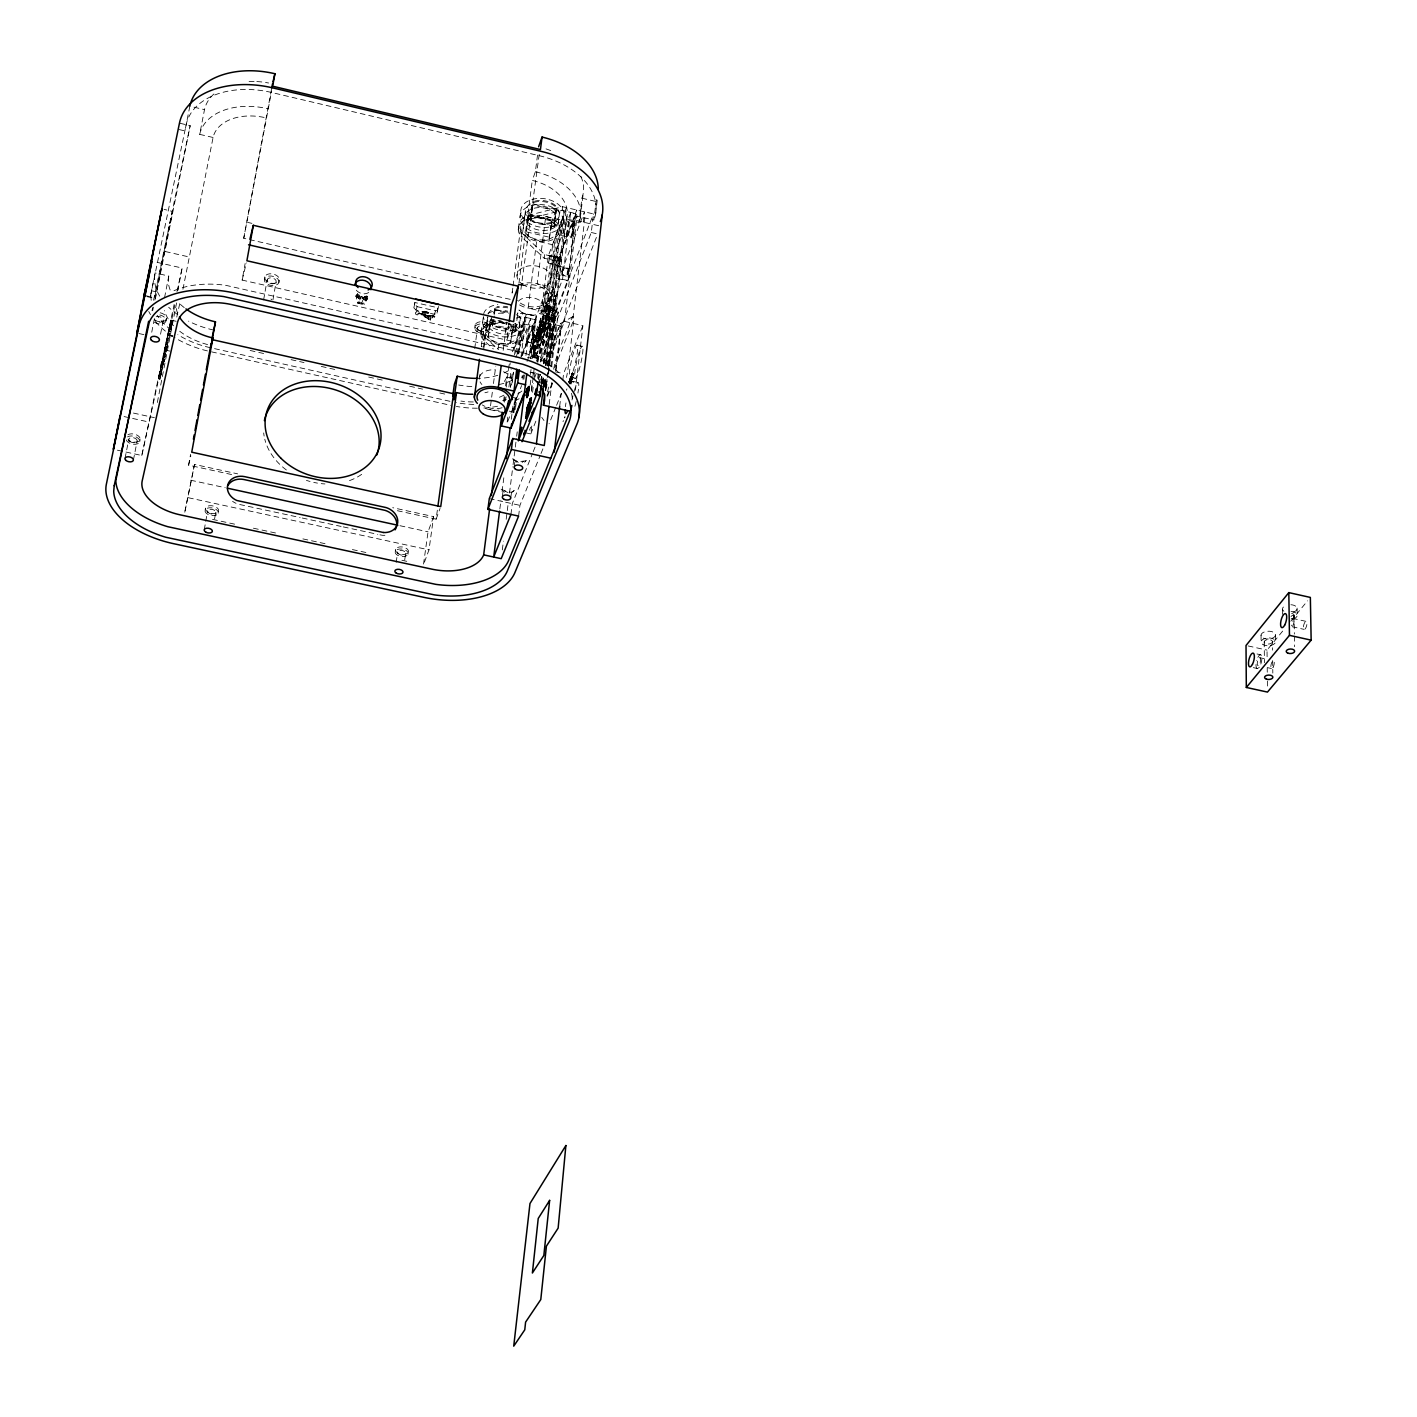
<?xml version="1.0" encoding="UTF-8"?>
<svg xmlns="http://www.w3.org/2000/svg" width="1417" height="1417" viewBox="0 0 1417 1417"><rect width="100%" height="100%" fill="white"/><g stroke="black" fill="none" stroke-linecap="round" stroke-linejoin="round"><path stroke-width="0.75" stroke-dasharray="5 3.75" d="M536.211 336.502L536.476 335.067L535.821 338.539L536.228 335.864M540.391 325.219L539.771 327.788M569.545 381.74L571.582 375.966M541.259 323.395L541.684 321.553L541.595 322.828M572.131 373.256L571.582 376.072M509.925 364.948L510.173 362.841M570.041 381.067L570.573 377.17L572.929 377.135M571.618 376.833L571.937 374.194C578.242 374.867 563.435 385.371 571.423 379.738M540.462 325.024L539.788 327.575M542.8 320.649L542.605 321.553L542.746 320.49M538.053 334.819L539.239 327.061M538.318 332.464L538.814 330.639M542.25 322.421L542.693 320.756L542.321 322.244M542.392 321.128L542.906 319.268L542.392 321.252M534.457 341.727C536.016 335.209 533.979 343.853 534.687 341.479M535.821 338.025L536.281 336.874M428.589 313.405C425.685 309.101 429.829 315.956 426.606 312.59M357.367 303.132L364.169 304.69L361.353 303.415C366.861 294.399 357.81 293.957 360.184 303.149C356.269 303.858 357.226 300.758 360.432 302.299L360.396 296.702M364.169 304.69L363.815 303.096L361.353 303.415M572.255 376.391L571.104 381.138L571.689 379.083L570.396 378.782L569.793 380.836L570.006 378.41L570.945 376.09L572.769 376.692L570.821 382.803L568.589 382.2M571.299 379.986L571.547 378.286M564.568 417.944L564.958 416.704L564.728 417.696M163.327 363.691L164.337 359.139L162.796 358.855L164.354 358.731L162.866 359.121M161.875 363.372C161.325 357.474 166.533 362.681 161.945 362.752L163.238 364.027M568.43 270.736L568.412 269.779L567.845 270.877M543.136 326.672L539.222 325.963M544.589 322.669L544.217 324.564M545.793 319.746L545.332 320.49M543.455 315.938C540.94 318.63 545.58 318.364 546.608 317.337M548.45 313.954L548.627 312.927M535.183 348.688L535.661 345.057L534.935 346.775M537.238 334.908C537.362 333.491 537.326 334.695 537.38 334.501M538.053 328.992L538.07 329.86M533.713 340.611L533.5 341.727L537.238 341.993M537.858 340.381L537.415 341.107M538.743 328.213L538.974 326.902M539.629 325.29L538.921 328.142M538.832 338.468L539.257 336.148L539.062 337.547M539.859 335.174L538.974 334.217L540.054 335.298M544.447 322.793L540.78 322.651M541.524 320.561L541.896 320.136M542.144 318.914L541.861 319.055M541.046 332.304L541.276 331.171M542.729 317.638L543.083 315.743M540.125 329.169C542.746 328.124 541.365 332.588 542.002 328.443L540.515 328.089L540.072 329.559M542.711 328.425L542.605 327.734M533.465 352.868L533.872 350.778M534.935 337.76L535.644 335.315L535.095 336.874M535.537 336.148L539.292 336.236M573.478 373.433L572.202 373.025L570.466 380.181M541.188 323.59L541.595 321.712M533.819 328.726C522.926 316.646 526.132 356.411 532.987 336.768M516.497 399.452L516.55 398.266L511.59 397.114M540.957 325.503L541.4 324.334M163.575 362.823L164 360.414M533.164 345.394L532.597 349.007C537.681 346.988 531.304 347.767 533.589 344.26M598.7 225.728L575.497 220.308L577.091 216.11L593.882 220.042L596.043 201.497A73.507 49.188 8 0 0 597.354 197.388M595.636 213.843L597.549 197.353M575.391 390.26L582.918 325.609L564.462 321.393L547.086 365.568M569.244 383.263L569.847 381.58M570.077 381.793L569.156 384.007M568.624 382.005L570.201 382.395L570.927 379.827L570.413 382.537M570.714 382.165L570.502 383.653L571.14 381.864M571.813 374.177L571.246 378.197M572.982 377.418L570.892 376.302M541.259 360.804L591.296 232.494L593.457 213.932L562.584 206.705L528.01 215.455A19.679 12.948 7.6 0 0 521.722 232.919L521.243 236.586L544.234 258.248L558.139 261.472L576.312 213.737L562.124 210.407L527.531 219.139A19.696 12.948 7.6 0 0 521.243 236.586M162.424 368.03L162.92 365.249L161.467 364.931L160.971 367.712L162.424 368.03L161.077 367.251C159.483 361.618 165.24 358.359 163.15 364.559L161.697 364.222M537.875 362.203L538.531 357.793L568.146 280.973L576.737 210.017L521.243 355.968M564.462 321.393L577.091 216.11M537.521 155.091L535.378 171.705L532.278 180.42A45.663 30.235 8 0 1 565.985 219.883L578.933 222.912L581.891 198.185A58.806 39.339 8 0 0 579.748 174.22M580.297 217.97L583.255 193.208M559.68 406.396L561.238 393.306M562.797 380.217L563.576 373.663L582.918 325.609M545.74 390.614L547.068 379.703M547.334 377.524L548.131 370.971M548.397 368.792L567.03 216.057M547.972 374.389L548.751 367.995M549.017 365.852L555.251 314.716L552.045 313.972M548.149 373.964L548.928 367.534M549.194 365.391L555.464 313.901L552.258 313.175L535.449 357.527L551.461 316.044M545.811 389.073L547.564 381.687M548.609 373.114L556.19 311.014L550.646 309.756L532.668 356.411L538.531 357.793M550.823 366.454L555.393 328.868A10.645 1.311 -77.4 0 0 553.941 326.902L543.065 354.835A10.486 1.275 -77.5 0 0 541.081 361.565M547.511 391.942L549.619 383.617M551.727 366.295L558.298 312.147L550.682 310.394M562.549 279.308L570.626 212.727L575.78 213.932L567.756 280.513L562.549 279.308L532.526 357.704L533.908 346.651L552.063 299.43L548.397 298.597L530.312 345.837L528.683 358.802M549.211 404.306L551.922 382.236M546.448 327.628L546.537 329.098L544.571 328.638L549.495 329.541L549.637 328.354L546.448 327.628L541.081 341.674M538.318 380.075L539.204 372.954M540.55 362.008L548.397 298.597M570.626 212.727L553.799 257.221L545.669 323.111L550.788 324.28M551.461 278.015L559.378 213.914M536.317 373.663L540.355 374.566L539.363 382.537L541.772 376.426L540.019 382.218M548.751 312.077L548.202 314.167L548.857 310.819L548.414 312.413M543.366 363.567L549.105 316.894L551.195 317.373M562.124 210.407L562.584 206.705M543.455 363.868L544.252 359.174L545.811 360.414M549.017 325.733L549.229 332.534L547.352 332.109L548.06 326.371L550.345 326.034M519.543 304.938A20.033 12.824 7.5 0 0 527.301 307.95L532.438 308.676A20.033 12.824 7.5 0 0 546.307 305.735L551.231 300.28L551.762 296.968L560.052 229.696L559.254 226.259A19.785 13.019 7.6 0 0 549.761 217.74L544.943 216.146A19.785 13.019 7.6 0 0 521.208 224.081A19.785 13.019 7.6 0 0 535.821 240.925L540.904 241.652A19.785 13.019 7.6 0 0 554.614 238.623L559.485 233.061L560.052 229.696M543.774 363.053L544.252 359.174M547.352 332.109L548.379 325.556M541.436 384.698L542.428 377.542M544.075 363.283L552.063 299.43M544.411 363.213L544.589 360.148M553.604 287.598L561.894 220.237L545.722 216.464L537.238 283.843L553.604 287.598L551.089 294.169L559.378 226.897L561.894 220.237M543.26 378.357L542.463 384.91L544.11 380.695M543.048 383.405L543.862 376.833L541.949 382.944M563.169 220.273L563.931 214.18M545.51 365.462L551.567 316.08M543.632 384.857L544.429 378.304M545.952 365.639L558.865 258.39L575.78 213.932M539.292 325.733L557.696 278.564L566.357 207.785L548.379 255.627L539.664 325.609L549.92 327.947L558.581 257.823L544.677 254.599L521.722 232.919M545.669 379.171L543.845 385.034M547.281 365.958L553.604 314.326L536.901 357.421M545.51 387.744L546.572 379.03M548.166 365.94L565.985 219.883M545.191 390.631L545.97 384.29L540.391 382.944M533.518 343.605L532.863 347.997L533.961 348.175M533.412 343.056L533.908 341.78L533.111 345.978L534.28 346.368M544.234 258.248L544.677 254.599M530.419 374.495L531.038 369.483M530.188 385.052L531.269 376.337M535.909 338.716C535.856 339.513 535.75 337.972 535.998 339.159M537.681 332.039L540.284 332.623L539.7 337.211L537.114 336.626L539.062 329.116M549.194 239.579L551.355 222.292A17.11 11.336 7.6 0 1 527.992 216.836L525.76 234.124L532.19 238.623A17.181 11.301 7.6 0 0 549.194 239.579L552.187 220.078L528.807 214.622L525.76 234.124M537.999 334.961L538.708 329.258M531.375 389.994L532.19 382.608M532.881 376.869L533.359 372.919M538.495 331.295L538.779 330.055M531.534 391.34L534.315 367.34M540.32 334.447L539.824 335.971L538.531 334.111M538.584 332.57L538.743 331.188L537.114 336.626M539.399 334.058L539.523 333.314C542.782 331.879 537.521 334.926 540.798 334.093M540.036 329.081L539.753 331.383L541.17 331.95M533.731 356.747L544.624 328.177M539.292 335.811L538.495 334.253M532.562 392.35L533.642 383.617M534.51 376.568L535.041 372.317M539.824 334.164L540.869 333.473M541.631 331.011C538.053 333.668 542.109 323.129 539.842 331.472C539.434 329.01 544.217 332.109 539.842 330.374M541.595 322.368L541.4 323.785M538.035 334.217L540.639 334.819L541.347 330.143L539.824 330.852M554.029 226.631L556.19 209.291L532.703 203.8L530.472 221.141L554.029 226.631L557.023 207.059A17.11 11.336 7.6 0 0 533.518 201.551L532.703 203.8M518.604 516.089L519.933 505.355L540.214 455.495M537.557 361.99L538.088 357.633L556.19 311.014M535.679 357.19L540.178 345.27M544.358 311.775L552.665 244.751L555.127 238.198L546.82 305.328L544.358 311.775L528.151 308.074L536.671 241.049L552.665 244.751M541.188 342.666L541.117 341.444L544.287 342.152L544.146 343.339L540.975 342.613M525.087 432.681L530.773 433.956L532.101 423.258M537.663 378.339L538.177 374.053M522.908 379.225L523.458 374.903M525.92 355.437L530.56 318.683L535.502 319.799L530.613 358.731M502.309 549.92L503.425 541.17M506.188 519.313L507.003 512.741M507.286 510.563L508.118 503.991M509.5 493.063L512.812 466.813M513.078 464.634L515.026 449.313M515.292 447.134L516.408 438.384M516.674 436.206L517.223 431.831M523.865 379.331L524.414 374.956M514.176 467.362L514.991 460.259L518.25 462.403M510.775 497.792L511.643 491.416L509.022 492.478M510.935 514.406L512.281 503.673L532.385 453.741M531.251 356.836L536.423 316.115L522.855 313.015L516.691 314.485M554.862 224.4L548.521 219.174A17.181 11.301 7.6 0 0 527.939 219.83A17.181 11.301 7.6 0 0 525.849 233.451L532.278 237.95A17.181 11.301 7.6 0 0 552.772 237.294A17.181 11.301 7.6 0 0 554.95 223.727L548.521 219.174M159.289 375.115L160.086 371.608L161.52 371.927L159.891 379.526L158.438 379.207C159.962 366.525 161.166 380.872 161.662 370.917C161.662 367.003 159.129 372.21 159.536 374.212M530.472 221.141L533.518 201.551M510.315 387.62L512.281 372.352M514.513 354.923L516.195 341.834L513.397 352.195M513.326 372.582L512.228 381.155A16.561 10.202 7.8 0 0 503.442 371.715M515.806 353.258L520.234 318.701M507.782 417.112L506.967 423.524L521.598 385.548M512.175 382.873L513.556 372.175M517.294 353.364L520.092 331.525L522.377 325.432L514.637 323.678M516.231 318.081L522.395 316.611L522.855 313.015M518.25 353.754L520.765 334.093L519.95 330.94A18.917 11.885 7.9 0 0 514.796 325.255M518.746 353.878L522.377 325.432M499.847 508.933L500.963 500.183M502.079 491.433L504.027 476.112M511.289 419.255L512.954 406.13M523.829 324.918L524.591 318.949M502.309 497.261L503.124 490.229L507.8 492.496M512.972 412.985L514.353 402.198M513.503 411.78L515.682 394.67M521.031 356.765L526.469 314.007L536.335 316.274M532.686 337.529L534.174 326.335L524.201 324.015L521.35 340.558L531.34 342.808L532.863 337.618M508.951 323.625L506.79 340.222L512.919 323.696M493.205 320.189L492.407 326.158L514.973 331.295L515.735 329.258L509.606 324.404L515.806 328.602A16.419 10.326 7.9 0 1 513.946 341.001A16.419 10.326 7.9 0 1 494.391 341.515L488.192 337.37A16.419 10.326 7.9 0 1 488.635 325.857A16.419 10.326 7.9 0 1 505.603 323.129M516.992 276.049L525.317 212.036M510.545 343.127L512.741 326.264A16.366 10.362 7.9 0 1 490.353 321.163L488.103 338.025L494.303 342.17A16.419 10.326 7.9 0 0 510.545 343.127L513.485 324.245L512.6 327.256M503.566 401.241L504.417 394.652M505.55 385.867L506.684 377.099L512.759 378.463M518.941 283.311L532.278 180.42M527.531 219.139L528.01 215.455M504.31 402.162L505.143 395.68M506.259 387.054L509.323 363.301M514.973 331.295L516.001 323.324M515.735 329.258L517.913 312.342L517.028 315.389M508.898 387.018L511.147 369.607M520.907 289.369L539.222 154.364M513.928 411.957L515.274 401.826M514.442 409.389L515.629 400.798M515.629 407.547L516.851 397.043L515.451 400.869M160.794 375.381L159.342 375.062L159.714 372.884M492.319 392.243L490.034 409.655L503.602 412.701M493.47 383.546L495.773 366.135M498.058 348.724L498.625 344.366L513.946 347.838M518.285 229.944L518.764 226.259M519.986 217.881L520.783 211.771M503.194 350.353L506.914 321.907M512.777 288.182L511.927 294.683A20.033 12.824 7.5 0 1 512.423 291.371M513.06 286.004L520.694 227.499M494.002 314.22L495.401 307.188A16.366 10.362 7.9 0 1 499.28 306.373M492.407 326.158L494.232 316.009M494.48 314.149L495.401 307.188M570.36 381.102C567.296 380.996 574.346 381.297 572.202 376.603M480.877 334.27L481.78 327.628M482.577 322.509L483.852 313.157A20.741 13.125 7.9 0 1 497.845 304.584M481.266 346.279L483.622 328.815M483.782 340.381L484.26 336.803A18.811 11.832 7.9 0 1 490.016 320.844L489.538 324.44A18.828 11.814 7.9 0 0 483.782 340.381L493.329 348.936M479.318 379.189L480.469 370.616M483.64 347.041L487.714 316.806A16.366 10.362 7.9 0 0 508.792 328.053A16.366 10.362 7.9 0 0 517.79 313.334M483.728 349.025L486.438 328.921M489.237 329.081L489.538 326.849M474.66 328.23L475.12 324.812M474.73 348.493L477.564 327.646M397.362 510.705L436.117 519.153L437.605 508.349M433.62 516.62L428.04 531.818L423.417 564.905L428.997 549.867L433.62 516.62L392.704 507.693M166.852 347.626C166.515 342.117 162.707 353.488 163.841 354.392L165.293 354.711L167.419 344.827L165.966 344.508C164.726 348.299 165.63 356.074 164.974 349.397M567.225 273.534L567.154 275.093L567.721 273.977M568.341 271.32L568.713 268.451L558.316 266.042L556.367 273.286L566.853 276.421L567.898 273.357M437.056 313.086L437.818 307.737L414.65 302.459L413.853 307.808L415.996 310.057L434.417 314.255L437.056 313.086L438.969 304.354M404.713 559.928L405.616 553.64A4.074 2.303 8.6 0 0 400.356 550.451A4.074 2.303 8.6 0 0 398.992 554.26A4.074 2.303 8.6 0 0 405.616 553.64M408.096 554.171A6.624 3.737 8.6 0 0 399.559 548.981A6.624 3.737 8.6 0 0 397.327 555.163A6.624 3.737 8.6 0 0 408.096 554.171L408.397 552.081A6.624 3.755 8.6 0 0 399.86 546.891A6.624 3.755 8.6 0 0 397.628 553.073A6.624 3.755 8.6 0 0 408.397 552.081M165.665 345.89L165.063 348.724L165.86 344.986L167.312 345.323L166.108 351.257L166.533 348.848M432.77 316.363L424.179 315.318C424.958 317.071 428.093 320.012 428.837 316.947L430.981 317.443L430.431 320.012L426.411 318.488A2.179 1.718 20.3 0 1 425.419 317.745L423.045 315.052L418.759 314.273A1.824 1.435 20.1 0 1 415.889 314.291A1.824 1.435 20.1 0 1 416.421 312.006A1.824 1.435 20.1 0 1 418.918 313.547L420.247 313.848A1.878 1.47 20.1 0 0 421.115 313.653L424.657 312.147M428.306 319.534L428.837 316.947M395.219 551.39L395.52 549.3M430.431 320.012L430.981 317.443M396.175 562.407L397.699 551.922M432.38 317.939L432.964 315.088L434.93 316.54L432.38 317.939L432.858 315.814L421.558 314.149L432.575 316.664M541.259 323.058L541.542 321.854M554.366 307.737L555.623 296.879L550.434 295.657L548.042 310.004L553.303 311.35L553.923 309.738M413.853 307.808L415.748 299.058M546.537 317.656L546.696 318.028M548.875 311.846L548.556 314.663L549.548 312.201M550.522 308.552L550.752 307.418M533.66 340.912C533.058 344.544 535.219 336.449 533.961 339.69M534.191 339.832L537.468 340.665M533.536 352.125L533.766 351.009M536.813 332.995L536.494 333.137M537.45 331.188L537.911 329.187M535.343 347.856C532.083 336.644 525.973 358.926 534.528 351.221M540.231 323.749L540.107 324.847L540.32 323.094M538.584 338.326L538.673 338.893M539.735 335.918L539.895 334.908M545.793 319.339L542.144 318.506L542.056 319.498M541.914 329.842L541.684 331.047M560.052 260.622C556.474 249.977 548.273 268.008 559.272 263.668M568.925 382.501L569.51 379.898L571.795 380.429M559.024 262.517L558.918 264.147M159.501 374.035L161.024 373.911L159.891 379.526M520.765 334.093L520.287 337.157L515.717 342.223A18.917 11.885 7.9 0 1 502.698 344.933L497.828 344.242A18.917 11.885 7.9 0 1 483.25 330.285A18.917 11.885 7.9 0 1 501.228 320.915M570.201 382.395L570.803 380.199L570.219 382.803M159.111 376.001L160.511 369.359M161.751 370.705L160.28 370.333L161.945 369.766M532.792 330.852L531.517 341.55M505.355 400.515L506.135 396.778M523.564 461.357L522.164 462.367M162.459 360.874L162.087 362.681L163.734 354.675L165.187 355.012L164.319 359.44M161.166 373.202L160.936 374.655L161.325 372.848M278.901 282.461A7.457 4.676 11.7 0 0 269.053 276.049A7.457 4.676 11.7 0 0 266.981 283.896A7.457 4.676 11.7 0 0 278.901 282.461L279.291 280.229A7.457 4.694 11.7 0 0 269.443 273.818A7.457 4.694 11.7 0 0 267.37 281.682A7.457 4.694 11.7 0 0 279.291 280.229M160.475 369.447L162.034 369.802L160.422 369.819M272.932 299.926L276.12 281.824A4.588 2.887 11.7 0 0 270.045 277.874A4.588 2.887 11.7 0 0 268.769 282.709A4.588 2.887 11.7 0 0 276.12 281.824M264.377 279.149L264.766 276.935M263.615 299.908L267.175 279.787M159.536 373.84L161.024 374.336M162.37 360.981L162.176 362.079L163.681 362.274L164.213 359.776M214.587 518.87L215.703 512.582A4.127 2.338 11.1 0 0 210.177 509.305A4.127 2.338 11.1 0 0 209.149 513.22A4.127 2.338 11.1 0 0 215.703 512.582M218.236 513.131A6.713 3.79 11.1 0 0 209.238 507.8A6.713 3.79 11.1 0 0 207.555 514.176A6.713 3.79 11.1 0 0 218.236 513.131L218.608 511.041A6.713 3.79 11.1 0 0 209.61 505.71A6.713 3.79 11.1 0 0 207.945 512.086A6.713 3.79 11.1 0 0 218.608 511.041M171.227 320.596L170.695 323.537L172.059 323.838L172.591 320.897L171.227 320.596L170.022 326.601L171.386 326.902L172.591 320.897M205.111 510.279L205.5 508.189M204.243 529.728L205.376 523.422M205.748 521.332L207.644 510.828M571.317 378.002L572.61 378.304L573.106 374.478L572.663 376.692L571.175 376.072M170.589 324.032L170.749 323.111L171.953 324.334L170.571 323.891L171.085 321.287L172.449 321.588L171.811 324.776L170.447 324.475M510.226 299.359L243.742 238.286L271.745 87.978M243.742 238.286L271.603 91.113M511.307 341.107L242.13 280.088L245.141 263.473M568.624 270.771L567.951 273.835M171.085 321.287L170.802 322.775L172.166 323.094M194.536 464.439L184.547 513.344L194.536 464.439L237.613 473.845M522.164 375.806L521.952 377.985L522.784 375.788M231.626 474.553L188.585 465.166L190.587 454.343M515.327 409.371L515.505 408.415M572.716 233.522L574.062 222.079L568.837 220.857L566.446 235.222L571.653 236.586L572.202 235.488M165.275 348.21C166.037 348.582 166.25 344.42 166.533 349.06C161.981 348.564 169.013 351.026 165.027 349.255M160.829 374.938L161.148 373.557M162.53 360.113L162.105 362.079L163.557 362.415L163.823 361.3M560.158 258.992L558.617 265.44L559.609 262.606M176.186 321.287L170.802 320.083L168.074 335.298L169.438 335.599L168.286 334.199M161.255 372.937L164.744 356.978L163.292 356.641L164.089 353.028L165.665 353.382L164.779 357.35L163.327 357.031L163.557 355.933L165.01 356.252M177.763 290.68L182.138 268.043L153.922 261.631M167.808 342.985L166.657 341.586L167.808 342.985L171.616 325.609L170.27 325.308M172.059 323.271L170.766 329.293L169.402 328.992L170.695 322.97L169.757 327.557L171.12 327.858L171.988 323.607L170.625 323.289M157.34 402.499L158.598 395.981M159.023 393.82L160.28 387.302M160.706 385.123L176.629 302.671M182.935 289.263L213.081 137.484A46.548 30.767 12.9 0 1 265.776 117.806M534.882 337.671L535.165 336.431M536.76 333.296L536.954 331.897L536.582 332.853M533.678 351.186L534.032 349.946M535.272 348.6L535.041 349.609L535.555 347.466M540.727 322.97L540.621 322.279M537.911 340.47L537.504 342.117M543.384 316.026L543.579 314.609L543.189 315.584M542.463 328.213L542.977 326.247M543.933 324.28L543.951 325.148M545.262 320.809L545.067 322.226L541.577 320.95M548.662 312.254L549.034 310.996M550.239 309.632L550.717 305.948L550.257 306.78M550.611 308.357L550.133 310.571M139.734 441.626L140.141 439.5M160.546 334.199L163.256 320.331M213.081 137.484L199.691 134.367L204.509 109.64A59.957 40.03 13 0 1 216.677 91.733M166.002 320.95L166.427 318.754M117.416 450.181L141.806 455.512L174.149 304.372M161.467 364.931L160.227 371.112L161.68 371.431L160.316 370.669M162.229 361.955L162.884 358.82M169.987 351.115L164.638 349.928L170.802 320.083M532.916 330.196L531.233 342.808M573.035 224.931L571.653 236.586M125.015 458.417L128.788 439.235M151.743 332.233L154.471 318.347M164.549 297.694L168.782 276.049L155.073 272.932L150.344 296.738L146.164 295.799M133.375 460.242L137.13 441.059M189.843 106.186L184.936 130.913L178.223 129.354M153.567 300.262L190.179 125.652L179.463 123.155M152.026 310.748L152.664 307.56M155.374 298.792L190.179 125.652M160.086 371.608L161.52 371.927M159.359 375.009L160.759 375.027L160.564 376.32M167.064 346.882L166.869 347.803L167.1 346.297M154.719 297.216L169.243 226.047M159.289 375.168L158.775 377.701M166.834 348.068L168.003 342.188L166.551 341.869L165.151 348.493L166.533 349.06M357.615 302.282L364.435 303.752M154.86 300.103L172.484 211.434L164.071 209.362M152.735 310.465L153.408 307.152M159.767 373.096L159.483 374.371M165.328 347.413L166.976 346.988L165.452 346.917M160.493 376.763L160.28 377.719M150.344 296.738L186.158 124.714A75.207 49.861 12.9 0 1 271.515 92.459L539.629 155.781A73.773 48.993 8 0 1 593.882 220.042M164.709 350.3L164.478 351.434L165.931 351.77L166.179 350.619M161.538 371.555L161.786 370.422M158.987 376.656L158.704 378.002M169.774 223.585L172.484 211.31M567.119 273.091L567.615 271.037M568.217 272.808L568.447 271.763M176.966 291.548L182.138 268.043M159.572 373.557L159.306 374.796L160.759 375.115M164.638 349.928L169.615 327.912L170.979 328.213M141.806 455.512L175.371 303.025M162.548 366.932L161.272 365.923M162.92 365.249L161.361 365.391M165.878 352.372L166.48 349.592M554.224 309.243L554.437 308.215M176.753 317.089L180.083 302.104M558.953 262.003L560.477 257.699L559.378 264.005M559.892 262.145L560.122 261.135M532.757 330.285L532.969 329.311M533.642 340.682L534.191 338.893M538.141 329.789L537.468 331.737L537.84 330.799M533.89 350.123L534.138 349.007M540.798 322.881L540.249 324.422L543.845 325.272M539.895 334.678L540.426 332.889M541.205 331.241L540.284 330.48M546.537 317.426L547.157 316.062M547.015 317.213L547.157 315.477L546.838 316.416M548.875 311.173L549.424 308.924M188.585 465.166L190.834 455.884M532.881 346.722L533.979 346.899L530.312 345.837M541.595 329.506L541.312 331.808L541.861 330.444L538.761 329.612M242.13 280.088L246.363 262.907M548.22 312.679C546.909 318.984 548.893 310.748 547.812 313.706M572.557 234.212L571.476 237.861L561.026 235.488L563.966 218.324L574.381 220.751L572.433 235.364M533.075 329.559L534.067 326.264M515.77 400.161L516.55 398.266M536.476 332.995L536.14 335.174L539.842 335.528M540.373 323.129L540.833 322.031M534.244 349.078L534.422 347.927M534.988 349.574L534.492 351.735M538.673 337.671L539.009 336.538M542.959 327.575L542.658 328.726M546.962 317.178L546.555 318.595M549.247 310.093L549.442 309.048M549.849 311.705L550.026 310.518M573.336 223.036L571.476 237.861M573.194 224.258L574.257 220.733M569.12 382.236L569.652 379.597M514.318 490.371L511.271 492.655M526.327 460.419L524.644 462.19M356.677 299.022L356.021 295.71L357.491 298.828M356.128 295.675L357.633 293.797L357.031 296.029M357.704 297.003C361.778 302.016 353.683 294.665 359.741 295.409L358.306 298.65M357.952 296.401L359.032 294.878M358.678 297.216L359.741 295.409M359.139 298.456L358.944 296.366M540.798 382.395L542.569 376.461M542.144 382.696L543.915 376.763M362.327 298.013L362.061 298.863L363.354 297.375M533.235 328.939L533.802 327.54M536.6 333.934L536.299 335.014M540.568 323.607L540.249 324.688M534.475 348.228L534.723 346.917M534.758 350.424L533.571 353.595L533.571 352.532M544.093 323.643L544.341 322.934M549.477 309.225L550.044 307.046M549.796 311.403L549.229 313.582M363.762 299.518L364.364 296.472C366.861 295.462 365.604 301.467 363.762 299.518L364.364 296.472M365.533 298.774L365.179 296.277M364.47 300.05L365.781 297.924M366.489 299.005L366.011 296.082C369.005 295.321 367.588 302.494 365.161 300.581L366.755 298.137L366.011 296.082M367.464 299.217L366.826 295.905M365.869 301.113L367.729 298.367M537.574 332.446L537.238 333.597L537.645 332.251M415.996 310.057L417.112 306.657L414.951 304.389M418.83 314.096L419.202 312.696A1.824 1.435 20.1 0 0 416.704 311.155A1.824 1.435 20.1 0 0 416.155 313.44A1.824 1.435 20.1 0 0 419.025 313.423L423.329 314.202L425.702 316.894A2.179 1.718 20.3 0 0 426.694 317.638L430.715 319.179M432.964 315.088L434.647 317.39M434.417 314.255L435.55 310.854L438.19 309.685M535.201 337.653L538.549 339M360.131 297.552L361.76 296.968L363.106 298.225M534.705 347.431L535.289 345.465M549.707 308.41L550.611 306.355L550.558 307.436M490.353 321.163L494.533 310.252L508.845 313.511M527.992 216.836L532.562 204.827L556.066 210.318M573.531 223L573.974 222.062M489.432 328.089L492.301 320.153M527.071 223.939L532.597 208.689M488.103 338.025L491.097 319.126L503.318 321.925M436.117 519.153L440.067 508.437M551.231 223.301L557.023 207.059M511.838 333.19L515.522 323.306M550.469 229.395L556.137 214.18A17.146 11.318 7.6 0 0 527.372 211.664A17.146 11.318 7.6 0 0 539.009 230.085A17.146 11.318 7.6 0 0 557.944 217.031M512.281 351.77L526.469 314.007M515.965 357.297L530.56 318.683M521.58 356.375L535.502 319.799M522.395 355.419L535.963 319.728L522.395 316.611M533.323 344.101L533.802 342.631M538.584 330.568L539.045 329.222M527.071 361.37L584.459 211.824L583.237 222.115L584.849 217.917L572.379 323.2L554.047 369.323M543.986 386.256L546.466 379.774M532.597 349.007L533.04 347.572L533.695 349.184M541.276 330.746L540.214 331.1M542.091 328.531L541.932 329.364M532.579 357.793L550.646 310.925M544.571 328.638L549.105 316.894M534.475 356.925L549.867 317.071M531.658 372.6L533.5 373.008M536.335 361.246L593.457 213.932M558.298 312.147L540.036 359.086L532.562 357.385M366.755 298.137L365.161 300.581M534.103 379.118L536.494 373.008M570.236 378.002L569.935 379.26L571.299 379.632M355.773 296.56L357.633 293.797M356.747 296.773L358.324 294.346M538.921 378.233L540.355 374.566M546.572 364.222L596.947 236.019M542.622 383.546L543.561 381.456M542.853 384.22L545.244 378.162M563.01 421.646L563.417 420.636M543.721 386.611L546.927 378.534M544.996 387L547.334 381.102M529.497 430.183L530.684 427.19M530.773 433.956L536.352 419.946M546.98 396.016L552.453 382.253M547.493 396.14L552.205 384.361A13.373 1.683 -77.5 0 0 552.612 383.263M533.199 451.757L535.608 445.77M555.801 407.21L549.548 422.691A15.8 2.019 -77.5 0 1 549.07 423.754M556.598 405.28L561.291 393.66M566.41 390.171L566.924 388.896M571.724 377.011L571.193 378.428L572.486 378.711L573.035 377.312M541.028 453.493L544.27 445.523M428.873 312.555L424.586 311.846L421.841 313.299M549.318 312.874L548.574 314.06M534.244 352.266L533.589 352.975M555.535 296.844L553.215 311.35M543.862 309.384L548.503 299.66M537.521 331.72L541.188 332.163M530.312 351.806L531.836 345.146M566.587 235.364L568.837 220.857M521.474 340.558L524.201 324.015M513.84 490.796C510.811 496.287 492.478 483.268 504.434 492.23M525.849 460.862L517.913 461.747L512.883 459.037M545.598 293.177L542.658 310.305L553.037 312.643L554.632 307.223L555.942 295.586L545.598 293.177L542.658 310.305M1267.099 656.744L1267.028 650.12L1283.802 629.715M1290.781 621.213L1307.554 600.826M555.818 295.515L552.896 312.643M421.558 314.149L426.535 313.157M560.636 323.43L572.875 316.629M550.487 306.887C544.943 301.98 542.569 316.469 548.716 313.564M545.138 312.891L546.82 306.037M543.419 315.052L547.121 315.867M538.885 327.894L542.516 328.726M541.755 329.718L538.159 328.868M536.884 332.375L540.975 333.208M535.413 345.518L535.52 346.545M540.355 328.531L542.038 328.921M533.731 348.795L532.562 348.529M568.412 269.779C561.894 262.96 558.475 278.334 567.154 275.093M568.713 268.451L566.853 276.421M556.456 274.012L558.316 266.042M561.964 273.888L563.204 268.575M432.663 317.089L434.93 316.54M489.538 324.44L499.811 321.996M561.026 235.488L563.966 218.324M539.895 330.25L540.869 330.179M548.096 310.181L550.434 295.657M526.575 340.434L528.931 326.459M560.477 257.699L550.203 255.326L549.034 258.638L548.468 263.084L558.617 265.44M555.003 257.805L553.852 262.977M548.468 263.084L550.31 255.343M379.951 534.829L382.36 535.289A15.304 12.523 20.2 0 0 386.221 535.148M239.703 504.505L300.121 517.559M302.264 518.02L341.107 526.433M343.268 526.894L349.733 528.293M351.894 528.754L377.79 534.351M188.39 497.739L428.997 549.867M212.515 519.384L218.98 520.783M221.123 521.243L227.588 522.643M229.731 523.103L236.196 524.503M253.413 528.204L259.86 529.604M262.021 530.064L268.468 531.464M270.629 531.924L277.077 533.323M302.901 538.903L309.367 540.284M311.51 540.745L317.975 542.144M320.118 542.605L326.565 544.004M352.39 549.583L358.855 550.965M360.998 551.443L367.464 552.825M401.897 560.264L408.344 561.663M190.657 480.204L225.197 487.696M399.984 525.707L428.04 531.818M1248.129 645.939L1267.028 650.12M1257.038 653.981L1260.793 654.813M1259.996 657.736A4.056 1.417 -76 0 1 1259.554 664.095A4.056 1.417 -76 0 1 1257.269 663.085A4.056 1.417 -76 0 1 1259.996 657.736L1265.842 659.029M133.464 413.073L154.4 417.678M124.094 416.58L148.324 421.894M1267.613 667.673L1271.492 668.523M489.29 498.625L503.584 501.76M505.639 502.22L519.933 505.355M1253.319 667.637L1257.074 668.452M162.636 366.489L161.095 366.613L162.689 366.844M1292.428 618.343L1306.315 621.425A4.145 1.488 -75.6 0 1 1305.801 627.961A4.145 1.488 -75.6 0 1 1303.427 626.81A4.145 1.488 -75.6 0 1 1306.315 621.425M1292.145 626.721L1304.047 629.361M158.651 378.233L160.086 378.552M169.668 328.035L171.032 328.337M250.136 350.477L256.601 351.93M258.762 352.408L265.227 353.86M291.087 359.652L304.017 362.557M321.269 366.418L327.734 367.871M329.895 368.349L336.36 369.802M368.703 377.046L375.168 378.481M377.312 378.977L383.794 380.429M409.655 386.221L422.585 389.108M439.837 392.97L446.302 394.422M167.968 334.713L173.37 335.918M509.288 411.125L514.282 412.241M167.454 335.351L172.803 336.555M214.552 348.635L451.952 401.755M167.383 338.309L168.729 338.628M167.348 338.574L168.712 338.876M167.082 339.425L168.534 339.708M138.99 333.544L147.368 335.422M211.505 351.841L450.677 405.315M166.444 342.329L167.897 342.648M164.071 353.276L165.523 353.612M163.982 353.559L165.559 353.807M163.965 353.754L165.399 354.232M163.646 355.136L165.098 355.454M163.504 355.702L164.957 356.039M163.38 356.198L164.85 356.57M163.451 356.393L164.886 356.889M162.955 358.678L164.425 358.997M161.857 363.177L163.309 363.496M569.475 380.394L571.458 380.996M572.61 381.297L577.888 382.501M530.064 372.246L534.298 373.202M568.678 381.811L570.962 382.236M155.285 291.619L151.53 290.768A70.177 43.378 12.2 0 0 151.229 300.315M543.88 380.659L547.121 381.386M543.313 385.123L547.051 385.973M146.961 296.631L155.073 298.456M541.365 386.203L549.105 387.957M171.12 321.057L172.484 321.358M170.447 324.21L171.811 324.511M170.164 325.733L171.528 326.087M170.075 326.14L171.475 326.441M169.845 327.168L171.227 327.557M169.792 327.646L171.138 327.947M165.346 251.535L190.055 257.168M576.843 345.11L582.653 346.439A16.49 2.179 -77.4 0 1 578.295 372.476A16.49 2.179 -77.4 0 1 575.444 368.048A16.49 2.179 -77.4 0 1 582.653 346.439M426.889 311.74L424.232 311.279L421.398 312.803A1.878 1.47 20.1 0 1 420.512 312.998L419.202 312.696M424.179 315.318L432.486 317.213M428.749 317.55L424.462 314.468M428.554 317.798L430.697 318.294M538.212 344.809L540.267 345.287M538.141 345.287L540.125 345.73M543.933 359.989L545.917 360.449L549.548 331.702L547.67 331.277M527.514 357.35L535.095 359.068M572.078 373.45L573.371 373.734M572.007 373.645L573.318 373.946M555.322 371.803L563.576 373.663M570.821 376.497L572.131 376.798M570.236 377.17L575.479 378.339M571.37 377.808L572.663 378.091M570.006 378.41L571.317 378.711M570.36 379.012L572.131 379.614M551.567 314.964L554.773 315.69M551.514 315.353L554.72 316.097M494.657 309.26L508.969 312.519M555.234 324.776L560.3 325.928M548.06 326.371L550.044 326.831M505.338 322.385L511.448 323.767M490.955 320.118L513.361 325.237M549.743 333.615L552.754 334.288L549.619 333.951M417.112 306.657L435.55 310.854M557.696 278.564L568.146 280.973M247.621 222.38L251.907 223.355M518.037 284.551L522.324 285.543M526.557 231.91L550.026 237.365M548.379 255.627L558.493 257.983M553.799 257.221L558.865 258.39M194.023 107.178L204.509 109.64M581.891 198.185L596.043 201.497M528.665 215.632L552.063 221.087M591.296 232.494L597.744 233.982M516.284 462.349L512.6 458.488M484.26 336.803L498.571 349.627M541.737 417.342L544.004 420.548M551.762 296.968L550.965 293.585A20.033 12.824 7.5 0 0 541.312 285.154L536.423 283.577A20.033 12.824 7.5 0 0 518.516 285.154M1297.086 608.106L1297.193 614.872M1294.058 615.137L1294.359 634.09M1294.394 636.198L1294.553 646.719M1282.527 609.381L1282.58 614.447M1275.477 635.082A7.227 3.914 -2 0 1 1264.425 638.536A7.227 3.914 -2 0 1 1264.867 631.734A7.227 3.914 -2 0 1 1275.477 635.082L1275.548 641.795A7.227 3.914 -2 0 1 1264.495 645.231A7.227 3.914 -2 0 1 1264.938 638.447A7.227 3.914 -2 0 1 1275.548 641.795M1272.448 641.812A4.127 2.232 -2 0 1 1266.143 643.779A4.127 2.232 -2 0 1 1266.391 639.899A4.127 2.232 -2 0 1 1272.448 641.812L1272.555 650.155M1272.679 660.588L1272.82 673.093M1267.223 667.779L1267.259 672.207M1267.365 681.046L1267.436 687.67M1264.194 641.848L1264.425 662.713M1261.041 635.17L1261.112 641.866M207.431 350.92A76.553 47.328 12.2 0 1 174.008 337.193M172.484 336.236A76.553 47.328 12.2 0 1 154.843 320.773M150.503 314.609A76.553 47.328 12.2 0 1 148.75 311.474M519.1 398.744A75.172 46.566 8.4 0 1 515.575 400.497M497.509 406.254A75.172 46.566 8.4 0 1 481.125 408.149M477.352 408.22A75.172 46.566 8.4 0 1 456.345 406.449M361.672 474.341A58.894 47.523 18.6 0 1 346.492 481.585M324.954 483.941A58.894 47.523 18.6 0 1 321.216 483.64M317.479 483.108A58.894 47.523 18.6 0 1 313.759 482.4M310.075 481.479A58.894 47.523 18.6 0 1 306.426 480.381M286.376 469.983A58.894 47.523 18.6 0 1 264.784 439.235M264.129 436.082A58.894 47.523 18.6 0 1 263.686 432.947M177.656 313.37A43.413 26.764 12.2 0 1 176.239 306.161M503.938 395.148A55.174 34.097 8.3 0 1 496.658 398.283M473.278 401.95A55.174 34.097 8.3 0 1 460.932 401.082M508.65 370.563A54.944 34.291 8.4 0 1 503.513 373.185M497.792 375.292A54.944 34.291 8.4 0 1 479.92 378.286M199.691 134.367A60.24 39.818 12.9 0 1 267.955 108.755M535.378 171.705A59.089 39.145 8 0 1 578.933 222.912M249.091 81.513A59.957 40.03 13 0 1 254.883 81.495M256.831 81.566A59.957 40.03 13 0 1 268.61 83.001M546.023 148.891A58.806 39.339 8 0 1 551.355 150.875M184.228 307.595A55.954 34.84 12.3 0 1 179.534 303.521M170.146 289.989A55.954 34.84 12.3 0 1 168.782 276.049M207.573 344.579A56.202 34.646 12.2 0 1 179.693 331.241M173.565 325.768A56.202 34.646 12.2 0 1 164.478 310.589M210.23 347.679A70.177 43.378 12.2 0 1 177.798 334.66M171.103 330.019A70.177 43.378 12.2 0 1 157.163 315.353M573.991 391.8A16.561 2.214 -77.4 0 1 578.207 382.448A16.561 2.214 -77.4 0 1 577.923 393.058M576.188 401.454A16.561 2.214 -77.4 0 1 574.027 409.052M572.007 400.001A16.561 2.214 -77.4 0 1 572.946 395.804M570.892 384.202A16.579 2.196 -77.4 0 1 573.442 384.981M565.418 406.661A16.579 2.196 -77.4 0 1 565.968 402.924M555.854 370.669A13.373 1.683 -77.5 0 0 556.58 366.047L561.097 328.461A13.302 1.665 -77.4 0 0 559.254 325.999L548.308 353.913A13.107 1.63 -77.5 0 0 545.439 363.992M555.606 370.014A10.698 1.346 -77.5 0 0 555.96 367.623L560.477 330.037A10.645 1.328 -77.4 0 0 559.007 328.053L548.06 355.968A10.486 1.293 -77.5 0 0 545.492 365.356M553.657 369.217A15.693 1.984 -77.4 0 1 557.908 353.223L571.193 319.711A15.959 2.037 -77.3 0 1 573.478 322.633L568.128 367.8A16.065 2.09 -77.4 0 1 566.446 377.436M506.684 377.099A42.634 26.338 8.3 0 1 502.858 383.228M488.086 391.907A42.634 26.338 8.3 0 1 484.915 392.757M156.153 316.735A4.499 2.745 13 0 1 162.796 318.612A4.499 2.745 13 0 1 160.21 322.19A4.499 2.745 13 0 1 154.471 319.091M512.104 380.376A68.671 42.882 8.4 0 1 497.243 384.946M471.826 386.611A68.671 42.882 8.4 0 1 458.718 385.017M213.506 330.037A69.929 43.573 12.3 0 1 188.55 321.145M177.763 314.716A69.929 43.573 12.3 0 1 168.676 307.259M159.749 296.188A69.929 43.573 12.3 0 1 155.073 272.932M236.037 503.318A15.463 12.647 17 0 1 232.583 501.317M368.774 292.504A8.467 6.642 19 0 1 355.72 289.458M481.302 346.403A4.534 2.834 8.2 0 1 482.276 346.917M270.966 299.022A4.605 2.869 11.6 0 1 271.781 299.678M558.759 372.565A75.066 45.964 7.8 0 0 523.918 352.939L225.834 285.331A76.553 46.814 12 0 0 171.262 291.973M571.494 393.288A75.066 45.964 7.8 0 1 572.326 399.399M521.899 391.039A68.902 42.687 8.4 0 1 517.754 393.944M506.347 399.452A68.902 42.687 8.4 0 1 502.681 400.674M473.827 404.412A68.902 42.687 8.4 0 1 456.274 402.641M160.227 312.767A7.315 4.464 13 0 1 165.541 320.295A7.315 4.464 13 0 1 153.585 319.108M127.92 434.771A6.926 4.003 12.5 0 1 137.945 435.639A6.926 4.003 12.5 0 1 138.034 441.661A6.926 4.003 12.5 0 1 128.008 439.731M159.802 314.964A7.315 4.464 13 0 1 165.523 322.013A7.315 4.464 13 0 1 154.488 322.314M127.512 436.897A6.926 4.003 12.5 0 1 138.335 438.402A6.926 4.003 12.5 0 1 135.625 444.265A6.926 4.003 12.5 0 1 126.202 439.731M518.392 301.201A13.798 8.785 7.5 0 1 538.974 299.997A13.798 8.785 7.5 0 1 539.7 313.582A13.798 8.785 7.5 0 1 518.852 310.057M522.784 285.667A17.217 11.017 7.5 0 1 546.377 291.052A17.217 11.017 7.5 0 1 540.904 305.877A17.217 11.017 7.5 0 1 517.311 300.51M531.286 218.909A17.181 11.301 7.6 0 1 548.432 219.848M498.997 410.133A19.147 11.69 7.8 0 1 494.126 410.239L489.219 409.548A19.147 11.69 7.8 0 1 484.561 408.096M502.079 407.742A16.455 10.061 7.8 0 1 482.311 404.943M493.151 324.103A16.419 10.326 7.9 0 1 509.518 325.06M511.82 383.794A16.561 10.202 7.8 0 1 510.315 386.168M481.886 384.468A16.561 10.202 7.8 0 1 480.062 381.881M479.69 376.55A16.561 10.202 7.8 0 1 495.1 369.819M488.086 314.131A16.366 10.362 7.9 0 1 507.605 307.861M518.781 321.925A16.384 10.344 7.9 0 1 503.814 334.111A16.384 10.344 7.9 0 1 487.289 320.083M498.359 313.316A16.384 10.344 7.9 0 1 506.808 313.812M503.478 306.249A16.366 10.362 7.9 0 1 507.729 306.869M517.276 315.159A20.759 13.107 7.9 0 1 509.323 336.732A20.759 13.107 7.9 0 1 483.038 319.108M487.997 313.458A20.759 13.107 7.9 0 1 507.782 311.173M519.313 310.128A20.741 13.125 7.9 0 1 511.785 330.551A20.741 13.125 7.9 0 1 483.374 316.558M1257.871 657.346A7.085 2.497 -76 0 1 1261.697 656.248A7.085 2.497 -76 0 1 1260.014 665.937M1259.252 667.194A7.085 2.497 -76 0 1 1258.473 668.062M1257.747 668.505A7.085 2.497 -76 0 1 1256.631 660.623M1291.029 616.572A7.244 2.586 -75.6 0 1 1294.376 618.237A7.244 2.586 -75.6 0 1 1291.56 628.068M1291.596 613.366A4.198 2.285 -2.4 0 1 1294.093 615.439A4.198 2.285 -2.4 0 1 1291.401 617.599M1291.029 611.506A7.333 4.003 -2.4 0 1 1297.228 615.385A7.333 4.003 -2.4 0 1 1290.674 619.459M1290.922 604.722A7.333 4.021 -2.4 0 1 1297.122 608.619A7.333 4.021 -2.4 0 1 1290.568 612.711M1283.891 611.276A7.333 4.021 -2.4 0 1 1285.467 605.626M1291.153 619.034A4.145 1.47 -75.6 0 1 1293.066 619.991A4.145 1.47 -75.6 0 1 1291.454 625.606M542.888 319.569L542.888 319.569M534.687 340.133L534.687 340.027M547.83 312.998L547.281 317.355L536.547 345.234L537.096 340.912L547.83 312.998M535.945 355.366L539.045 356.464L535.945 355.366M542.534 319.959L543.101 318.134L542.534 319.959M167.56 337.494L166.869 340.505L168.233 340.806L168.924 337.795L167.56 337.494M168.464 333.385L169.615 334.766L168.464 333.385M169.19 330.072L170.341 331.472L169.19 330.072M549.318 337.122L552.329 337.813L549.318 337.122M573.035 371.289A16.49 2.161 -77.4 0 0 577.392 345.234A16.49 2.161 -77.4 0 0 570.219 366.879A16.49 2.161 -77.4 0 0 573.035 371.289M129.638 441.201A4.269 2.462 12.5 0 0 136.847 441.643A4.269 2.462 12.5 0 0 132.383 437.57A4.269 2.462 12.5 0 0 129.638 441.201M478.911 330.498A4.517 2.834 8.2 0 0 486.332 329.647A4.517 2.834 8.2 0 0 480.593 325.804A4.517 2.834 8.2 0 0 478.911 330.498M477.316 329.417A7.333 4.623 8.2 0 0 489.361 328.053A7.333 4.623 8.2 0 0 480.062 321.801A7.333 4.623 8.2 0 0 477.316 329.417M477.015 331.631A7.351 4.623 8.2 0 0 489.06 330.267A7.351 4.623 8.2 0 0 479.761 324.015A7.351 4.623 8.2 0 0 477.015 331.631M522.342 284.197A17.341 11.177 7.5 0 0 550.983 280.885A17.341 11.177 7.5 0 0 529.338 265.829A17.341 11.177 7.5 0 0 522.342 284.197M530.578 220.29A17.128 11.336 7.6 0 0 558.9 216.836A17.128 11.336 7.6 0 0 537.557 201.639A17.128 11.336 7.6 0 0 530.578 220.29M526.646 228.296A21.716 14.347 7.6 0 0 562.567 223.975A21.716 14.347 7.6 0 0 535.52 204.703A21.716 14.347 7.6 0 0 526.646 228.296M527.425 222.221A21.68 14.365 7.6 0 0 563.311 217.881A21.68 14.365 7.6 0 0 536.299 198.593A21.68 14.365 7.6 0 0 527.425 222.221M1273.192 667.088A4.038 1.435 -76 0 0 1273.635 660.729A4.038 1.435 -76 0 0 1270.872 666.079A4.038 1.435 -76 0 0 1273.192 667.088"/><path stroke-width="1.5" d="M530.684 400.692L531.375 397.77L530.737 400.869M530.755 402.8C529.621 407.299 531.286 399.736 530.365 403.331M529.019 402.215L528.293 405.475M529.391 406.307L529.214 407.317L529.462 406.077M530.047 401.17L530.241 399.399L529.905 401.773M526.663 413.782L526.876 412.4M529.515 405.687L529.019 406.945L529.48 405.138M528.311 405.085L528.86 403.455L528.275 405.793M527.832 410.133L528.098 409.478M526.522 413.729L526.274 414.809L526.593 413.392M527.053 409.761L526.734 411.089L527.638 406.36L527.089 410.009M527.691 410.062L528.204 408.326L527.815 410.824M531.127 398.832L531.18 399.151M530.401 403.615L530.826 401.985M540.603 389.923L540.568 388.364M529.639 408.273L529.905 406.768M530.401 406.112L529.94 406.803M525.672 418.369L525.937 416.864M526.557 415.677L526.327 416.811M528.807 409.336L528.346 411.957L528.488 410.824M528.222 408.627L527.815 410.168M578.862 417.714L602.26 214.799M554.224 452.218L559.68 406.396M549.034 406.236L544.27 445.523L512.795 438.508L489.29 498.625L487.909 509.358L518.604 516.089L501.211 558.67L483.675 554.862A44.051 25.081 8.1 0 1 432.079 569.191L180.136 514.832A44.866 25.524 11.5 0 1 142.214 480.788L177.391 323.005A48.196 29.474 12 0 1 231.626 304.584L508.101 367.056A47.275 28.942 7.8 0 1 543.366 405.191L570.183 411.196A75.066 45.964 7.8 0 0 571.883 405.404M526.787 373.929L518.356 440.882L536.494 394.829L538.123 381.704M522.023 441.697L540.231 395.662L541.524 385.158M536.405 443.769L543.366 387.036M543.366 405.191L544.713 394.28M527.266 391.322L527.425 389.817L528.541 389.994L528.346 391.482L526.805 391.429L526.61 392.934L528.134 393.182M527.549 389.764C524.52 395.945 529.161 388.24 527.39 390.986M527.372 395.892L526.557 394.156L527.248 395.928M528.01 394.263L528.187 392.775L526.752 392.615M528.506 391.677L528.824 389.144M528.86 388.843L529.179 386.327L527.939 389.516M527.035 408.486L526.965 409.407L527.496 407.423M527.992 407.671L528.736 404.465M528.293 405.599L528.417 406.59M529.267 404.677L529.09 406.431M529.338 404.394L529.993 401.826L529.639 403.172M530.56 401.401L530.419 402.587M487.909 509.358L511.413 449.419L512.795 438.508M526.185 395.626L527.195 392.544C526.132 395.432 530.259 392.828 527.071 397.097M598.293 188.868A73.507 49.188 8 0 0 542.056 137.059L540.444 149.529L272.649 86.207L274.916 73.737A74.942 50.038 13 0 0 189.843 106.186M505.532 413.126L508.632 400.692M511.696 397.061L513.981 391.074L516.78 369.199M499.563 511.112L493.701 557.04L510.935 514.406M506.259 458.63L510.173 428.005M502.911 412.949L501.228 425.915L511.041 428.093L511.59 423.789M501.228 425.915L517.683 382.98L519.348 369.872M509.234 321.553L511.395 304.956L518.285 286.216L253.324 225.303L249.977 238.942M518.285 286.216L513.68 321.641L246.895 260.763L253.324 225.303M483.675 554.862L489.644 508.774M491.345 495.613L502.149 412.205M501.193 365.675L498.323 387.55L513.981 391.074M474.358 397.345L479.495 359.387M437.906 506.188L453.529 393.731L211.859 339.566M478.202 378.339A54.944 34.291 8.4 0 1 457.213 376.231L453.936 399.807L456.504 392.598A42.634 26.338 8.3 0 0 472.853 394.245M456.504 392.598L440.722 506.648L191.738 452.182L212.887 337.972A43.413 26.764 12.2 0 1 179.428 316.965M526.38 416.509L526.522 415.376L526.061 416.58M527.159 414.189L527.035 415.323L527.478 414.101M271.745 87.978L272.507 83.833M193.403 439.181L194.2 434.842M194.997 430.52L197.016 419.68M197.813 415.358L199.815 404.518M200.612 400.196L202.631 389.374M203.428 385.034L205.43 374.212M206.244 369.872L211.062 343.888M211.7 339.814L215.473 321.836A55.954 34.84 12.3 0 1 185.928 308.888M215.473 321.836L211.098 345.429L212.887 337.972M530.454 406.218L529.745 407.937M120.055 415.695L113.342 449.295L151.902 261.171L144.924 296.171M144.428 294.895L158.863 223.673M144.073 295.338L179.463 123.155A82.062 54.395 12.9 0 1 272.613 87.854L541.205 151.371A80.486 53.456 8 0 1 600.33 221.548M159.377 221.211L161.981 208.884L136.9 333.066L145.26 289.351A76.553 47.328 12.2 0 0 144.658 295.551M148.626 321.252L115.822 480.487A71.24 40.526 11.5 0 0 167.826 526.717L435.781 584.353A69.947 39.853 8.1 0 0 508.703 560.3L570.183 411.196M527.159 413.941L527.478 412.701M524.892 431.353L525.14 430.237M540.09 392.155L539.664 394.121M540.249 391.995L539.682 394.263M272.985 81.814L274.916 73.737M528.488 390.401C524.007 389.657 531.18 384.45 526.911 397.681L528.47 391.978L527.301 395.201M527.726 392.066L526.752 391.854L527.762 391.924M526.398 394.635L527.407 394.705M528.754 388.293L527.638 388.099L526.982 390.153L527.142 388.648L528.328 388.913L527.939 390.366M527.496 414.242L527.85 412.01L527.461 412.949M539.098 392.456L539.31 391.393M529.905 402.198L529.799 403.119M528.275 406.661L528.594 405.581M528.807 410.735L528.488 411.816M524.29 433.443L524.591 432.451M539.381 395.29L539.647 393.944M457.213 376.231L454.396 384.131L452.767 395.874L453.529 393.731M538.602 146.766L542.056 137.059M526.079 417.749L525.778 418.033M524.325 432.911L523.741 434.86M523.989 434.275L524.308 433.212M532.42 411.851L532.101 412.772M539.08 396.122L539.381 395.042M511.874 424.622L523.475 394.67M511.041 428.093L525.3 391.358M529.019 386.93L528.204 389.994M528.824 388.382L527.585 392.332L528.683 389.728M527.886 391.606L527.585 393.147L528.364 391.216M527.266 394.847L528.399 391.074M528.116 406.768L528.63 404.996M526.593 411.497C525.849 415.358 527.585 410.576 526.486 412.542M527.85 408.255L527.762 409.318M528.931 421.345L534.244 408.131M530.206 405.953L529.816 408.433M1288.815 592.607L1246.021 645.479L1246.322 687.458L1267.471 692.081L1311.15 640.147L1310.353 597.425L1288.815 592.607L1289.452 635.347L1246.322 687.458M527.655 387.355L528.842 387.62M527.39 395.626L526.309 395.308M529.09 409.123L528.435 411.461M227.358 488.174L397.84 525.246M511.413 449.419L550.823 458.187M1289.452 635.347L1311.15 640.147M517.683 382.98L525.689 384.786M528.08 390.047L527.018 389.728M536.494 394.829L540.231 395.662M248.542 244.787L511.395 304.956M415.748 299.058L438.969 304.354M527.638 388.099C529.816 387.302 527.301 387.656 527.106 389.073M512.387 399.629L511.555 396.53A19.147 11.69 7.8 0 0 502.238 388.772L497.544 387.302A19.147 11.69 7.8 0 0 477.795 390.33A19.147 11.69 7.8 0 0 477.334 403.384M264.377 420.619A58.894 47.523 18.6 0 1 334.518 389.604A58.894 47.523 18.6 0 1 376.833 454.963M567.668 410.717A16.579 2.196 -77.4 0 1 565.135 409.779M395.06 529.869A15.304 12.523 20.2 0 0 385.105 510.368L243.866 479.513A15.463 12.647 17 0 0 227.8 485.748M354.923 284.197A8.467 6.642 19 0 1 365.09 280.708A8.467 6.642 19 0 1 370.935 289.741M358.058 287.598A8.484 6.642 19.1 0 1 358.625 277.661A8.484 6.642 19.1 0 1 370.776 280.513A8.484 6.642 19.1 0 1 368.101 289.936M477.759 400.161A16.455 10.061 7.8 0 1 494.834 388.488A16.455 10.061 7.8 0 1 507.817 404.412M518.516 370.811L516.815 378.109L518.516 370.811M528.966 407.689L528.984 407.582M534.9 394.139C535.785 398.336 538.247 379.419 534.9 394.139M114.21 485.694L113.714 491.132A71.381 40.402 11.5 0 0 165.842 537.256L434.346 594.874A70.071 39.711 8.1 0 0 507.375 570.927L568.872 422.319A75.225 45.822 7.8 0 0 522.501 364.187L223.762 296.578A76.713 46.69 12 0 0 149.299 322.031L114.21 485.694M521.651 427.349L519.933 433.496L521.651 427.349M565.879 1145.521L558.139 1228.132L546.413 1246.145L540.78 1299.566L525.601 1322.114L524.768 1329.819L513.733 1346.15L529.976 1203.529L565.879 1145.521M549.637 1200.376L543.827 1255.497L532.385 1273.015L538.23 1218.461L549.637 1200.376M529.94 399.612L530.436 398.354L529.958 399.683M138.99 325.999L106.381 484.136A79.334 44.901 11.5 0 0 173.689 543.703L423.966 597.354A77.882 44.14 8.1 0 0 514.92 572.557L576.949 424.126A83.603 50.923 7.8 0 0 514.849 356.535L235.116 293.16A85.25 51.898 12 0 0 138.99 325.999M528.045 393.855L526.947 393.678L528.045 393.855M383.316 532.491L236.816 500.484A15.481 12.647 17.1 0 1 227.889 484.437A15.481 12.647 17.1 0 1 244.645 476.643L386.079 507.569A15.339 12.54 20.2 0 1 397.699 522.501A15.339 12.54 20.2 0 1 383.316 532.491M503.655 499.103A4.251 2.48 7.4 0 0 510.669 498.43A4.251 2.48 7.4 0 0 505.302 495.029A4.251 2.48 7.4 0 0 503.655 499.103M515.54 469.257A4.304 2.551 7.3 0 0 522.643 468.549A4.304 2.551 7.3 0 0 517.223 465.059A4.304 2.551 7.3 0 0 515.54 469.257M205.748 532.101A4.145 2.32 11 0 0 212.337 531.464A4.145 2.32 11 0 0 206.776 528.204A4.145 2.32 11 0 0 205.748 532.101M151.46 340.346A4.517 2.728 12.9 0 0 159.094 340.806A4.517 2.728 12.9 0 0 154.4 336.325A4.517 2.728 12.9 0 0 151.46 340.346M281.115 458.4A59.053 47.593 18.6 0 0 378.693 449.295A59.053 47.593 18.6 0 0 309.349 380.96A59.053 47.593 18.6 0 0 281.115 458.4M125.865 460.366A4.286 2.444 12.4 0 0 133.092 460.826A4.286 2.444 12.4 0 0 128.61 456.77A4.286 2.444 12.4 0 0 125.865 460.366M396.264 573.106A4.092 2.285 8.6 0 0 402.924 572.503A4.092 2.285 8.6 0 0 397.628 569.315A4.092 2.285 8.6 0 0 396.264 573.106M483.108 413.835A13.196 8.024 7.8 0 0 504.806 411.568A13.196 8.024 7.8 0 0 488.139 400.639A13.196 8.024 7.8 0 0 483.108 413.835M1284.688 625.092A7.244 2.568 -75.7 0 0 1285.609 613.65A7.244 2.568 -75.7 0 0 1280.614 623.09A7.244 2.568 -75.7 0 0 1284.688 625.092M1252.486 664.272A7.085 2.48 -76 0 0 1253.266 653.148A7.085 2.48 -76 0 0 1248.501 662.518A7.085 2.48 -76 0 0 1252.486 664.272M1266.515 679.204A4.162 2.214 -1.7 0 0 1272.873 677.273A4.162 2.214 -1.7 0 0 1266.763 675.378A4.162 2.214 -1.7 0 0 1266.515 679.204M1287.787 653.113A4.216 2.267 -2.1 0 0 1294.589 651.519A4.216 2.267 -2.1 0 0 1288.921 649.199A4.216 2.267 -2.1 0 0 1287.787 653.113"/></g></svg>
